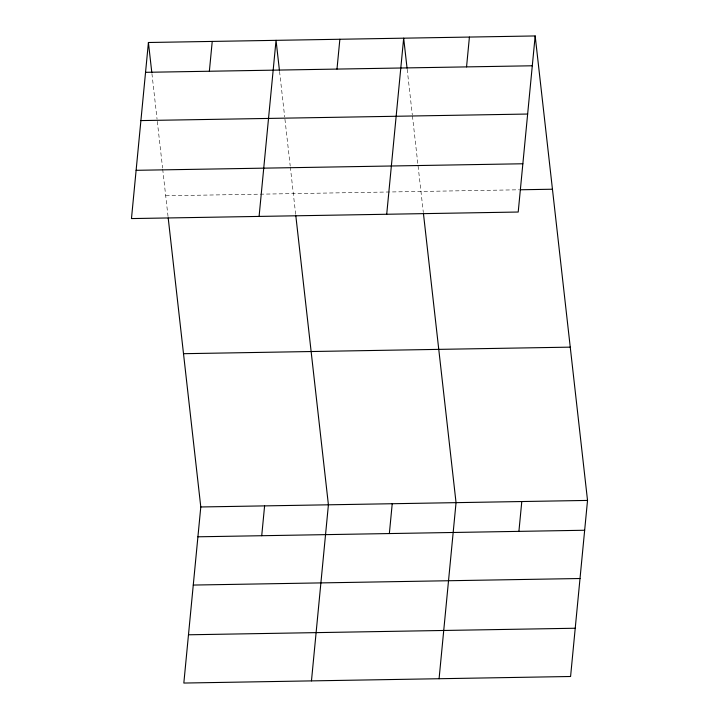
<?xml version="1.0" encoding="UTF-8"?>
<svg xmlns="http://www.w3.org/2000/svg" width="719" height="719" viewBox="0 0 719 719"><rect width="100%" height="100%" fill="white"/><g stroke="black" fill="none" stroke-linecap="round" stroke-linejoin="round"><path stroke-width="0.54" stroke-dasharray="3.6 2.7" d="M165.703 195.775L519.019 189.789M407.179 69.276L412.311 114.815M412.436 115.921L423.338 212.581M279.556 71.433L284.688 116.972M284.94 119.192L290.197 165.846M290.323 166.952L295.707 214.747M151.925 73.599L157.057 119.138M157.308 121.358L162.575 168.003M162.692 169.118L168.084 216.904"/><path stroke-width="1.08" d="M148.42 42.502L131.469 218.576L518.21 212.033L535.17 35.95L148.42 42.502L151.799 72.484M209.364 71.244L212.231 41.414M168.21 218.019L200.79 506.967L183.83 683.05L570.58 676.498L587.531 500.424L535.17 35.95M259.092 216.419L276.042 40.336L279.43 70.327M261.725 535.718L264.601 505.888M336.986 69.087L339.862 39.257M311.462 680.893L328.412 504.81L295.833 215.853M386.714 214.253L403.674 38.179L407.053 68.161M389.356 533.561L392.223 503.731M466.55 66.894L469.417 37.064M439.084 678.727L456.044 502.653L423.464 213.696M518.911 531.368L521.787 501.538M145.544 72.322L532.294 65.78M140.897 120.585L527.647 114.042M136.116 170.313L522.857 163.77M520.134 189.771L552.444 189.223M183.507 353.694L570.257 347.142M200.79 506.967L587.531 500.424M197.914 536.796L584.664 530.254M193.267 585.059L580.017 578.516M188.477 634.787L575.227 628.244"/></g></svg>
